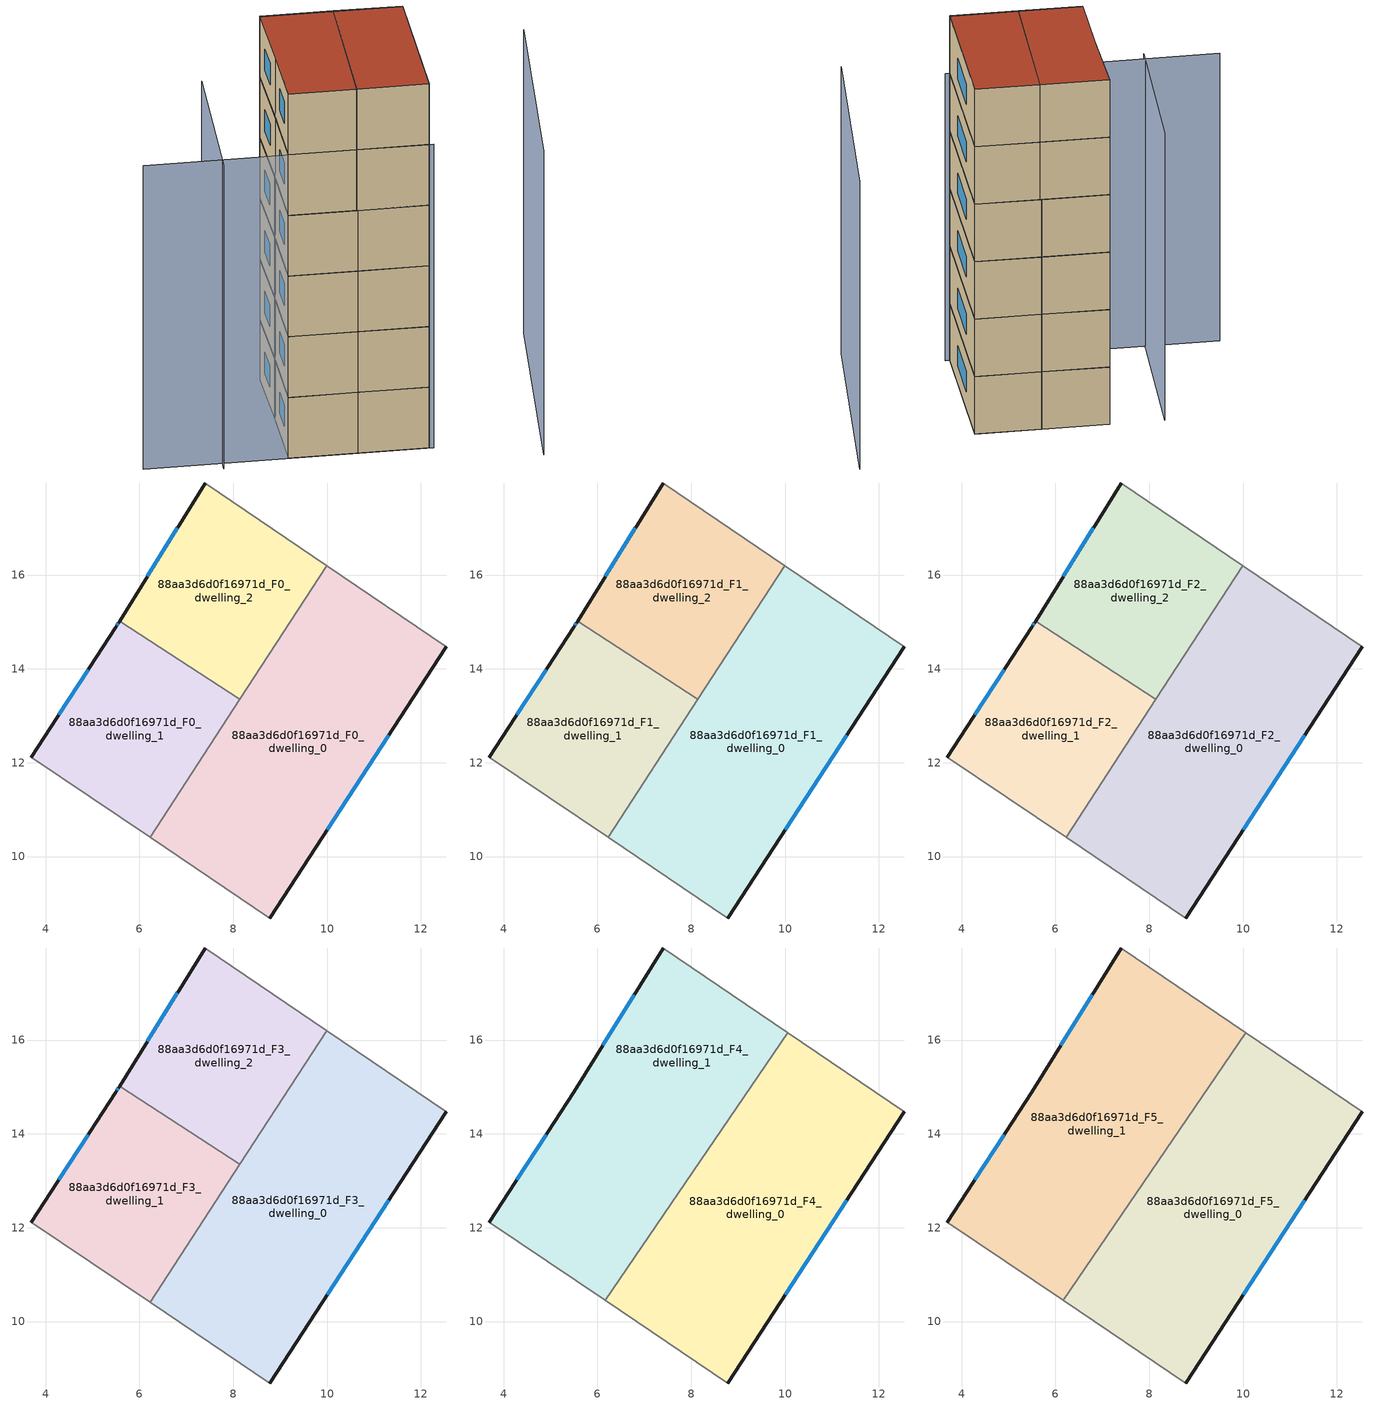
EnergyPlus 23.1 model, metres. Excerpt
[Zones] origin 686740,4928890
88aa3d6d0f16971d_F0_dwelling_0
 floor ground (EU_floor_Construction): 8.78,8.69 12.54,14.47 9.99,16.2 6.23,10.41 z0
 wall outside (EU_wall_Construction): 12.54,14.47 8.78,8.69 z0:3
 wall adiabatic (EU_wall_Construction): 9.99,16.2 12.54,14.47 / 8.78,8.69 6.23,10.41 z0:3
 wall to 88aa3d6d0f16971d_F0_dwelling_1 (EU_wall_Construction): 6.23,10.41 8.14,13.35 z0:3
 wall to 88aa3d6d0f16971d_F0_dwelling_2 (EU_wall_Construction): 8.14,13.35 9.99,16.2 z0:3
 window (EU_Window_Construction): 11.31,12.59 10,10.57 z0.98:2.02
88aa3d6d0f16971d_F0_dwelling_1
 floor ground (EU_floor_Construction): 6.23,10.41 8.14,13.35 5.58,15.02 5.49,14.88 3.7,12.12 z0
 wall outside (EU_wall_Construction): 3.7,12.12 5.49,14.88 5.58,15.02 z0:3
 wall adiabatic (EU_wall_Construction): 6.23,10.41 3.7,12.12 z0:3
 wall to 88aa3d6d0f16971d_F0_dwelling_2 (EU_wall_Construction): 5.58,15.02 8.14,13.35 z0:3
 window (EU_Window_Construction): 4.28,13.02 4.91,13.99 / 5.52,14.93 5.55,14.97 z0.98:2.02
88aa3d6d0f16971d_F0_dwelling_2
 floor ground (EU_floor_Construction): 8.14,13.35 9.99,16.2 7.41,17.96 5.58,15.02 z0
 wall outside (EU_wall_Construction): 5.58,15.02 7.41,17.96 z0:3
 wall adiabatic (EU_wall_Construction): 7.41,17.96 9.99,16.2 z0:3
 window (EU_Window_Construction): 6.17,15.98 6.81,17 z0.98:2.02
88aa3d6d0f16971d_F1_dwelling_0
 floor to 88aa3d6d0f16971d_F0_dwelling_0 (EU_floor_Construction): 8.78,8.69 12.54,14.47 9.99,16.2 6.23,10.41 z3
 wall outside (EU_wall_Construction): 12.54,14.47 8.78,8.69 z3:6
 wall adiabatic (EU_wall_Construction): 9.99,16.2 12.54,14.47 / 8.78,8.69 6.23,10.41 z3:6
 wall to 88aa3d6d0f16971d_F1_dwelling_1 (EU_wall_Construction): 6.23,10.41 8.14,13.35 z3:6
 wall to 88aa3d6d0f16971d_F1_dwelling_2 (EU_wall_Construction): 8.14,13.35 9.99,16.2 z3:6
 window (EU_Window_Construction): 11.31,12.59 10,10.57 z3.98:5.02
88aa3d6d0f16971d_F1_dwelling_1
 floor to 88aa3d6d0f16971d_F0_dwelling_1 (EU_floor_Construction): 6.23,10.41 8.14,13.35 5.58,15.02 5.49,14.88 3.7,12.12 z3
 wall outside (EU_wall_Construction): 3.7,12.12 5.49,14.88 5.58,15.02 z3:6
 wall adiabatic (EU_wall_Construction): 6.23,10.41 3.7,12.12 z3:6
 wall to 88aa3d6d0f16971d_F1_dwelling_2 (EU_wall_Construction): 5.58,15.02 8.14,13.35 z3:6
 window (EU_Window_Construction): 4.28,13.02 4.91,13.99 / 5.52,14.93 5.55,14.97 z3.98:5.02
88aa3d6d0f16971d_F1_dwelling_2
 floor to 88aa3d6d0f16971d_F0_dwelling_2 (EU_floor_Construction): 8.14,13.35 9.99,16.2 7.41,17.96 5.58,15.02 z3
 wall outside (EU_wall_Construction): 5.58,15.02 7.41,17.96 z3:6
 wall adiabatic (EU_wall_Construction): 7.41,17.96 9.99,16.2 z3:6
 window (EU_Window_Construction): 6.17,15.98 6.81,17 z3.98:5.02
88aa3d6d0f16971d_F2_dwelling_0
 floor to 88aa3d6d0f16971d_F1_dwelling_0 (EU_floor_Construction): 8.78,8.69 12.54,14.47 9.99,16.2 6.23,10.41 z6
 wall outside (EU_wall_Construction): 12.54,14.47 8.78,8.69 z6:9
 wall adiabatic (EU_wall_Construction): 9.99,16.2 12.54,14.47 / 8.78,8.69 6.23,10.41 z6:9
 wall to 88aa3d6d0f16971d_F2_dwelling_1 (EU_wall_Construction): 6.23,10.41 8.14,13.35 z6:9
 wall to 88aa3d6d0f16971d_F2_dwelling_2 (EU_wall_Construction): 8.14,13.35 9.99,16.2 z6:9
 window (EU_Window_Construction): 11.31,12.59 10,10.57 z6.98:8.02
88aa3d6d0f16971d_F2_dwelling_1
 floor to 88aa3d6d0f16971d_F1_dwelling_1 (EU_floor_Construction): 6.23,10.41 8.14,13.35 5.58,15.02 5.49,14.88 3.7,12.12 z6
 wall outside (EU_wall_Construction): 3.7,12.12 5.49,14.88 5.58,15.02 z6:9
 wall adiabatic (EU_wall_Construction): 6.23,10.41 3.7,12.12 z6:9
 wall to 88aa3d6d0f16971d_F2_dwelling_2 (EU_wall_Construction): 5.58,15.02 8.14,13.35 z6:9
 window (EU_Window_Construction): 4.28,13.02 4.91,13.99 / 5.52,14.93 5.55,14.97 z6.98:8.02
88aa3d6d0f16971d_F2_dwelling_2
 floor to 88aa3d6d0f16971d_F1_dwelling_2 (EU_floor_Construction): 8.14,13.35 9.99,16.2 7.41,17.96 5.58,15.02 z6
 wall outside (EU_wall_Construction): 5.58,15.02 7.41,17.96 z6:9
 wall adiabatic (EU_wall_Construction): 7.41,17.96 9.99,16.2 z6:9
 window (EU_Window_Construction): 6.17,15.98 6.81,17 z6.98:8.02
88aa3d6d0f16971d_F3_dwelling_0
 floor to 88aa3d6d0f16971d_F2_dwelling_0 (EU_floor_Construction): 8.78,8.69 12.54,14.47 9.99,16.2 6.23,10.41 z9
 wall outside (EU_wall_Construction): 12.54,14.47 8.78,8.69 z9:12
 wall adiabatic (EU_wall_Construction): 9.99,16.2 12.54,14.47 / 8.78,8.69 6.23,10.41 z9:12
 wall to 88aa3d6d0f16971d_F3_dwelling_1 (EU_wall_Construction): 6.23,10.41 8.14,13.35 z9:12
 wall to 88aa3d6d0f16971d_F3_dwelling_2 (EU_wall_Construction): 8.14,13.35 9.99,16.2 z9:12
 window (EU_Window_Construction): 11.31,12.59 10,10.57 z9.98:11.02
88aa3d6d0f16971d_F3_dwelling_1
 floor to 88aa3d6d0f16971d_F2_dwelling_1 (EU_floor_Construction): 6.23,10.41 8.14,13.35 5.58,15.02 5.49,14.88 3.7,12.12 z9
 wall outside (EU_wall_Construction): 3.7,12.12 5.49,14.88 5.58,15.02 z9:12
 wall adiabatic (EU_wall_Construction): 6.23,10.41 3.7,12.12 z9:12
 wall to 88aa3d6d0f16971d_F3_dwelling_2 (EU_wall_Construction): 5.58,15.02 8.14,13.35 z9:12
 window (EU_Window_Construction): 4.28,13.02 4.91,13.99 / 5.52,14.93 5.55,14.97 z9.98:11.02
88aa3d6d0f16971d_F3_dwelling_2
 floor to 88aa3d6d0f16971d_F2_dwelling_2 (EU_floor_Construction): 8.14,13.35 9.99,16.2 7.41,17.96 5.58,15.02 z9
 wall outside (EU_wall_Construction): 5.58,15.02 7.41,17.96 z9:12
 wall adiabatic (EU_wall_Construction): 7.41,17.96 9.99,16.2 z9:12
 window (EU_Window_Construction): 6.17,15.98 6.81,17 z9.98:11.02
88aa3d6d0f16971d_F4_dwelling_0
 floor to 88aa3d6d0f16971d_F3_dwelling_0 (EU_floor_Construction): 8.78,8.69 12.54,14.47 10.05,16.16 8.13,13.34 6.23,10.41 z12
 floor to 88aa3d6d0f16971d_F3_dwelling_1 (EU_floor_Construction): 6.23,10.41 8.12,13.33 6.17,10.45 z12
 wall outside (EU_wall_Construction): 12.54,14.47 8.78,8.69 z12:15
 wall adiabatic (EU_wall_Construction): 10.05,16.16 12.54,14.47 / 8.78,8.69 6.17,10.45 z12:15
 wall to 88aa3d6d0f16971d_F4_dwelling_1 (EU_wall_Construction): 6.16,10.45 10.05,16.16 z12:15
 window (EU_Window_Construction): 11.31,12.59 10,10.57 z12.98:14.02
88aa3d6d0f16971d_F4_dwelling_1
 floor to 88aa3d6d0f16971d_F3_dwelling_0 (EU_floor_Construction): 8.13,13.34 10.05,16.16 9.99,16.2 z12
 floor to 88aa3d6d0f16971d_F3_dwelling_2 (EU_floor_Construction): 8.14,13.35 9.99,16.2 7.41,17.96 5.58,15.02 z12
 floor to 88aa3d6d0f16971d_F3_dwelling_1 (EU_floor_Construction): 6.17,10.45 8.12,13.33 8.14,13.35 5.58,15.02 5.49,14.88 3.7,12.12 z12
 wall outside (EU_wall_Construction): 3.7,12.12 5.49,14.88 7.41,17.96 z12:15
 wall adiabatic (EU_wall_Construction): 6.17,10.45 3.7,12.12 / 7.41,17.96 10.05,16.16 z12:15
 window (EU_Window_Construction): 4.28,13.02 4.91,13.99 / 6.12,15.89 6.78,16.96 z12.98:14.02
88aa3d6d0f16971d_F5_dwelling_0
 floor to 88aa3d6d0f16971d_F4_dwelling_0 (EU_floor_Construction): 8.78,8.69 12.54,14.47 10.05,16.16 6.17,10.45 z15
 wall outside (EU_wall_Construction): 12.54,14.47 8.78,8.69 z15:18
 wall adiabatic (EU_wall_Construction): 10.05,16.16 12.54,14.47 / 8.78,8.69 6.17,10.45 z15:18
 wall to 88aa3d6d0f16971d_F5_dwelling_1 (EU_wall_Construction): 6.16,10.45 10.05,16.16 z15:18
 window (EU_Window_Construction): 11.31,12.59 10,10.57 z15.98:17.02
 roof outside (EU_roof_Construction): 12.54,14.47 8.78,8.69 6.17,10.45 10.05,16.16 z18
88aa3d6d0f16971d_F5_dwelling_1
 floor to 88aa3d6d0f16971d_F4_dwelling_1 (EU_floor_Construction): 6.17,10.45 10.05,16.16 7.41,17.96 5.49,14.88 3.7,12.12 z15
 wall outside (EU_wall_Construction): 3.7,12.12 5.49,14.88 7.41,17.96 z15:18
 wall adiabatic (EU_wall_Construction): 6.17,10.45 3.7,12.12 / 7.41,17.96 10.05,16.16 z15:18
 window (EU_Window_Construction): 4.28,13.02 4.91,13.99 / 6.12,15.89 6.78,16.96 z15.98:17.02
 roof outside (EU_roof_Construction): 10.05,16.16 6.17,10.45 3.7,12.12 5.49,14.88 7.41,17.96 z18
shading: -1.52,15.65 8.95,8.57 / 5.3,19.37 1.05,13.34 / 12,4.91 18.55,13.32 z0:15
[Building]
EU S2 Campaign: North Axis=0; Terrain=City; Solar Distribution=FullExterior
[Site:Location]
Bologna: Latitude=44.5; Longitude=11.25; Time Zone=1; Elevation=37
[SizingPeriod:WeatherFileDays]
AnnualSizingPeriod: Begin Month=1; Begin Day of Month=1; End Month=12; End Day of Month=31; Day of Week for Start Day=Monday; Use Weather File Daylight Saving Period=No; Use Weather File Rain and Snow Indicators=No
[MATERIAL]
EU_InternalMass_Material: Roughness=MediumRough; Thickness=0.1; Conductivity=1; Density=1800; Specific Heat=900; Thermal Absorptance=0.9; Solar Absorptance=0.7; Visible Absorptance=0.7
[MATERIAL:NOMASS] Roughness=MediumRough; Thermal Absorptance=0.9; Solar Absorptance=0.7; Visible Absorptance=0.7
Name | Thermal Resistance
EU_wall_NoMass | 0.905828
EU_roof_NoMass | 0.37593
EU_floor_NoMass | 0.67114
[WINDOWMATERIAL:SIMPLEGLAZINGSYSTEM]
EU_Window_SimpleGlazing: UFactor=4.52486; Solar Heat Gain Coefficient=0.85; Visible Transmittance=0.85
[CONSTRUCTION]
EU_wall_Construction: EU_wall_NoMass
EU_roof_Construction: EU_roof_NoMass
EU_floor_Construction: EU_floor_NoMass
EU_InternalMass_Construction: EU_InternalMass_Material
EU_Window_Construction: EU_Window_SimpleGlazing
[ZONE] Type=1; Multiplier=1; Ceiling Height=autocalculate; Floor Area=autocalculate; Part of Total Floor Area=Yes
Name | Volume
88aa3d6d0f16971d_F0_dwelling_0; 88aa3d6d0f16971d_F1_dwelling_0; 88aa3d6d0f16971d_F2_dwelling_0; 88aa3d6d0f16971d_F3_dwelling_0 | 63.7024
88aa3d6d0f16971d_F4_dwelling_0 | 63.7156
88aa3d6d0f16971d_F5_dwelling_0 | 63.7178
88aa3d6d0f16971d_F0_dwelling_1 | 31.8684
88aa3d6d0f16971d_F1_dwelling_1; 88aa3d6d0f16971d_F2_dwelling_1; 88aa3d6d0f16971d_F3_dwelling_1 | 31.8677
88aa3d6d0f16971d_F4_dwelling_1 | 63.7119
88aa3d6d0f16971d_F5_dwelling_1 | 63.7141
88aa3d6d0f16971d_F0_dwelling_2 | 31.8633
88aa3d6d0f16971d_F1_dwelling_2; 88aa3d6d0f16971d_F2_dwelling_2; 88aa3d6d0f16971d_F3_dwelling_2 | 31.8625
[INTERNALMASS] Construction=EU_InternalMass_Construction
Name | Zone or ZoneList | Surface Area
88aa3d6d0f16971d_F0_dwelling_0_EU_InternalMass | 88aa3d6d0f16971d_F0_dwelling_0 | 21.234
88aa3d6d0f16971d_F0_dwelling_1_EU_InternalMass | 88aa3d6d0f16971d_F0_dwelling_1 | 10.6227
88aa3d6d0f16971d_F0_dwelling_2_EU_InternalMass | 88aa3d6d0f16971d_F0_dwelling_2 | 10.6209
88aa3d6d0f16971d_F1_dwelling_0_EU_InternalMass | 88aa3d6d0f16971d_F1_dwelling_0 | 21.234
88aa3d6d0f16971d_F1_dwelling_1_EU_InternalMass | 88aa3d6d0f16971d_F1_dwelling_1 | 10.6227
88aa3d6d0f16971d_F1_dwelling_2_EU_InternalMass | 88aa3d6d0f16971d_F1_dwelling_2 | 10.6209
88aa3d6d0f16971d_F2_dwelling_0_EU_InternalMass | 88aa3d6d0f16971d_F2_dwelling_0 | 21.234
88aa3d6d0f16971d_F2_dwelling_1_EU_InternalMass | 88aa3d6d0f16971d_F2_dwelling_1 | 10.6227
88aa3d6d0f16971d_F2_dwelling_2_EU_InternalMass | 88aa3d6d0f16971d_F2_dwelling_2 | 10.6209
88aa3d6d0f16971d_F3_dwelling_0_EU_InternalMass | 88aa3d6d0f16971d_F3_dwelling_0 | 21.234
88aa3d6d0f16971d_F3_dwelling_1_EU_InternalMass | 88aa3d6d0f16971d_F3_dwelling_1 | 10.6227
88aa3d6d0f16971d_F3_dwelling_2_EU_InternalMass | 88aa3d6d0f16971d_F3_dwelling_2 | 10.6209
88aa3d6d0f16971d_F4_dwelling_0_EU_InternalMass | 88aa3d6d0f16971d_F4_dwelling_0 | 21.2389
88aa3d6d0f16971d_F4_dwelling_1_EU_InternalMass | 88aa3d6d0f16971d_F4_dwelling_1 | 21.2384
88aa3d6d0f16971d_F5_dwelling_0_EU_InternalMass | 88aa3d6d0f16971d_F5_dwelling_0 | 21.2389
88aa3d6d0f16971d_F5_dwelling_1_EU_InternalMass | 88aa3d6d0f16971d_F5_dwelling_1 | 21.2384
[OTHEREQUIPMENT] Fuel Type=Electricity; Design Level Calculation Method=Watts/Area; Power per Zone Floor Area=1; Fraction Latent=0; Fraction Radiant=0; Fraction Lost=0; Carbon Dioxide Generation Rate=0; EndUse Subcategory=EU_Step8_InternalGains
Name | Zone or ZoneList or Space or SpaceList | Schedule
EU_Step8_InternalGain_88aa3d6d0f16971d_F0_dwelling_0_f000 | 88aa3d6d0f16971d_F0_dwelling_0 | EU_Step8_GainSchedule_88aa3d6d0f16971d_F0_dwelling_0_f000
EU_Step8_InternalGain_88aa3d6d0f16971d_F0_dwelling_1_f000 | 88aa3d6d0f16971d_F0_dwelling_1 | EU_Step8_GainSchedule_88aa3d6d0f16971d_F0_dwelling_1_f000
EU_Step8_InternalGain_88aa3d6d0f16971d_F0_dwelling_2_f000 | 88aa3d6d0f16971d_F0_dwelling_2 | EU_Step8_GainSchedule_88aa3d6d0f16971d_F0_dwelling_2_f000
EU_Step8_InternalGain_88aa3d6d0f16971d_F1_dwelling_0_f000 | 88aa3d6d0f16971d_F1_dwelling_0 | EU_Step8_GainSchedule_88aa3d6d0f16971d_F1_dwelling_0_f000
EU_Step8_InternalGain_88aa3d6d0f16971d_F1_dwelling_1_f000 | 88aa3d6d0f16971d_F1_dwelling_1 | EU_Step8_GainSchedule_88aa3d6d0f16971d_F1_dwelling_1_f000
EU_Step8_InternalGain_88aa3d6d0f16971d_F1_dwelling_2_f000 | 88aa3d6d0f16971d_F1_dwelling_2 | EU_Step8_GainSchedule_88aa3d6d0f16971d_F1_dwelling_2_f000
EU_Step8_InternalGain_88aa3d6d0f16971d_F2_dwelling_0_f000 | 88aa3d6d0f16971d_F2_dwelling_0 | EU_Step8_GainSchedule_88aa3d6d0f16971d_F2_dwelling_0_f000
EU_Step8_InternalGain_88aa3d6d0f16971d_F2_dwelling_1_f000 | 88aa3d6d0f16971d_F2_dwelling_1 | EU_Step8_GainSchedule_88aa3d6d0f16971d_F2_dwelling_1_f000
EU_Step8_InternalGain_88aa3d6d0f16971d_F2_dwelling_2_f000 | 88aa3d6d0f16971d_F2_dwelling_2 | EU_Step8_GainSchedule_88aa3d6d0f16971d_F2_dwelling_2_f000
EU_Step8_InternalGain_88aa3d6d0f16971d_F3_dwelling_0_f000 | 88aa3d6d0f16971d_F3_dwelling_0 | EU_Step8_GainSchedule_88aa3d6d0f16971d_F3_dwelling_0_f000
EU_Step8_InternalGain_88aa3d6d0f16971d_F3_dwelling_1_f000 | 88aa3d6d0f16971d_F3_dwelling_1 | EU_Step8_GainSchedule_88aa3d6d0f16971d_F3_dwelling_1_f000
EU_Step8_InternalGain_88aa3d6d0f16971d_F3_dwelling_2_f000 | 88aa3d6d0f16971d_F3_dwelling_2 | EU_Step8_GainSchedule_88aa3d6d0f16971d_F3_dwelling_2_f000
EU_Step8_InternalGain_88aa3d6d0f16971d_F4_dwelling_0_f000 | 88aa3d6d0f16971d_F4_dwelling_0 | EU_Step8_GainSchedule_88aa3d6d0f16971d_F4_dwelling_0_f000
EU_Step8_InternalGain_88aa3d6d0f16971d_F4_dwelling_1_f000 | 88aa3d6d0f16971d_F4_dwelling_1 | EU_Step8_GainSchedule_88aa3d6d0f16971d_F4_dwelling_1_f000
EU_Step8_InternalGain_88aa3d6d0f16971d_F5_dwelling_0_f000 | 88aa3d6d0f16971d_F5_dwelling_0 | EU_Step8_GainSchedule_88aa3d6d0f16971d_F5_dwelling_0_f000
EU_Step8_InternalGain_88aa3d6d0f16971d_F5_dwelling_1_f000 | 88aa3d6d0f16971d_F5_dwelling_1 | EU_Step8_GainSchedule_88aa3d6d0f16971d_F5_dwelling_1_f000
[ZONEVENTILATION:DESIGNFLOWRATE] Schedule=EU_AlwaysOn; Design Flow Rate Calculation Method=AirChanges/Hour; Air Changes per Hour=0.73129; Ventilation Type=Natural; Fan Pressure Rise=0; Fan Total Efficiency=1; Constant Term Coefficient=1; Temperature Term Coefficient=0; Velocity Term Coefficient=0; Velocity Squared Term Coefficient=0; Minimum Indoor Temperature=-100; Maximum Indoor Temperature=100; Delta Temperature=-100; Minimum Outdoor Temperature=-100; Maximum Outdoor Temperature=100; Maximum Wind Speed=40
Name | Zone or ZoneList or Space or SpaceList
EU_ConstantAir_88aa3d6d0f16971d_F0_dwelling_0 | 88aa3d6d0f16971d_F0_dwelling_0
EU_ConstantAir_88aa3d6d0f16971d_F0_dwelling_1 | 88aa3d6d0f16971d_F0_dwelling_1
EU_ConstantAir_88aa3d6d0f16971d_F0_dwelling_2 | 88aa3d6d0f16971d_F0_dwelling_2
EU_ConstantAir_88aa3d6d0f16971d_F1_dwelling_0 | 88aa3d6d0f16971d_F1_dwelling_0
EU_ConstantAir_88aa3d6d0f16971d_F1_dwelling_1 | 88aa3d6d0f16971d_F1_dwelling_1
EU_ConstantAir_88aa3d6d0f16971d_F1_dwelling_2 | 88aa3d6d0f16971d_F1_dwelling_2
EU_ConstantAir_88aa3d6d0f16971d_F2_dwelling_0 | 88aa3d6d0f16971d_F2_dwelling_0
EU_ConstantAir_88aa3d6d0f16971d_F2_dwelling_1 | 88aa3d6d0f16971d_F2_dwelling_1
EU_ConstantAir_88aa3d6d0f16971d_F2_dwelling_2 | 88aa3d6d0f16971d_F2_dwelling_2
EU_ConstantAir_88aa3d6d0f16971d_F3_dwelling_0 | 88aa3d6d0f16971d_F3_dwelling_0
EU_ConstantAir_88aa3d6d0f16971d_F3_dwelling_1 | 88aa3d6d0f16971d_F3_dwelling_1
EU_ConstantAir_88aa3d6d0f16971d_F3_dwelling_2 | 88aa3d6d0f16971d_F3_dwelling_2
EU_ConstantAir_88aa3d6d0f16971d_F4_dwelling_0 | 88aa3d6d0f16971d_F4_dwelling_0
EU_ConstantAir_88aa3d6d0f16971d_F4_dwelling_1 | 88aa3d6d0f16971d_F4_dwelling_1
EU_ConstantAir_88aa3d6d0f16971d_F5_dwelling_0 | 88aa3d6d0f16971d_F5_dwelling_0
EU_ConstantAir_88aa3d6d0f16971d_F5_dwelling_1 | 88aa3d6d0f16971d_F5_dwelling_1
[HVACTEMPLATE:THERMOSTAT] Constant Heating Setpoint=20; Constant Cooling Setpoint=50
EU_HeatOnly_88aa3d6d0f16971d_F0_dwelling_0; EU_HeatOnly_88aa3d6d0f16971d_F0_dwelling_1; EU_HeatOnly_88aa3d6d0f16971d_F0_dwelling_2; EU_HeatOnly_88aa3d6d0f16971d_F1_dwelling_0; EU_HeatOnly_88aa3d6d0f16971d_F1_dwelling_1; EU_HeatOnly_88aa3d6d0f16971d_F1_dwelling_2; EU_HeatOnly_88aa3d6d0f16971d_F2_dwelling_0; EU_HeatOnly_88aa3d6d0f16971d_F2_dwelling_1; EU_HeatOnly_88aa3d6d0f16971d_F2_dwelling_2; EU_HeatOnly_88aa3d6d0f16971d_F3_dwelling_0; EU_HeatOnly_88aa3d6d0f16971d_F3_dwelling_1; EU_HeatOnly_88aa3d6d0f16971d_F3_dwelling_2; EU_HeatOnly_88aa3d6d0f16971d_F4_dwelling_0; EU_HeatOnly_88aa3d6d0f16971d_F4_dwelling_1; EU_HeatOnly_88aa3d6d0f16971d_F5_dwelling_0; EU_HeatOnly_88aa3d6d0f16971d_F5_dwelling_1
[HVACTEMPLATE:ZONE:IDEALLOADSAIRSYSTEM] System Availability Schedule=EU_AlwaysOn; Maximum Heating Supply Air Temperature=50; Minimum Cooling Supply Air Temperature=13; Maximum Heating Supply Air Humidity Ratio=0.0156; Minimum Cooling Supply Air Humidity Ratio=0.0077; Heating Limit=NoLimit; Cooling Limit=NoLimit; Heating Availability Schedule=EU_AlwaysOn; Cooling Availability Schedule=EU_CoolingOff; Dehumidification Control Type=ConstantSensibleHeatRatio; Cooling Sensible Heat Ratio=0.7; Dehumidification Setpoint=60; Humidification Control Type=None; Humidification Setpoint=30; Outdoor Air Method=None; Outdoor Air Flow Rate per Person=0.00944; Outdoor Air Flow Rate per Zone Floor Area=0; Outdoor Air Flow Rate per Zone=0; Demand Controlled Ventilation Type=None; Outdoor Air Economizer Type=NoEconomizer; Heat Recovery Type=None; Sensible Heat Recovery Effectiveness=0.7; Latent Heat Recovery Effectiveness=0.65
Name | Template Thermostat
88aa3d6d0f16971d_F0_dwelling_0 | EU_HeatOnly_88aa3d6d0f16971d_F0_dwelling_0
88aa3d6d0f16971d_F0_dwelling_1 | EU_HeatOnly_88aa3d6d0f16971d_F0_dwelling_1
88aa3d6d0f16971d_F0_dwelling_2 | EU_HeatOnly_88aa3d6d0f16971d_F0_dwelling_2
88aa3d6d0f16971d_F1_dwelling_0 | EU_HeatOnly_88aa3d6d0f16971d_F1_dwelling_0
88aa3d6d0f16971d_F1_dwelling_1 | EU_HeatOnly_88aa3d6d0f16971d_F1_dwelling_1
88aa3d6d0f16971d_F1_dwelling_2 | EU_HeatOnly_88aa3d6d0f16971d_F1_dwelling_2
88aa3d6d0f16971d_F2_dwelling_0 | EU_HeatOnly_88aa3d6d0f16971d_F2_dwelling_0
88aa3d6d0f16971d_F2_dwelling_1 | EU_HeatOnly_88aa3d6d0f16971d_F2_dwelling_1
88aa3d6d0f16971d_F2_dwelling_2 | EU_HeatOnly_88aa3d6d0f16971d_F2_dwelling_2
88aa3d6d0f16971d_F3_dwelling_0 | EU_HeatOnly_88aa3d6d0f16971d_F3_dwelling_0
88aa3d6d0f16971d_F3_dwelling_1 | EU_HeatOnly_88aa3d6d0f16971d_F3_dwelling_1
88aa3d6d0f16971d_F3_dwelling_2 | EU_HeatOnly_88aa3d6d0f16971d_F3_dwelling_2
88aa3d6d0f16971d_F4_dwelling_0 | EU_HeatOnly_88aa3d6d0f16971d_F4_dwelling_0
88aa3d6d0f16971d_F4_dwelling_1 | EU_HeatOnly_88aa3d6d0f16971d_F4_dwelling_1
88aa3d6d0f16971d_F5_dwelling_0 | EU_HeatOnly_88aa3d6d0f16971d_F5_dwelling_0
88aa3d6d0f16971d_F5_dwelling_1 | EU_HeatOnly_88aa3d6d0f16971d_F5_dwelling_1
[SIZING:ZONE] Zone Cooling Design Supply Air Temperature Input Method=SupplyAirTemperature; Zone Cooling Design Supply Air Temperature=13; Zone Heating Design Supply Air Temperature Input Method=SupplyAirTemperature; Zone Heating Design Supply Air Temperature=50; Zone Cooling Design Supply Air Humidity Ratio=0.008; Zone Heating Design Supply Air Humidity Ratio=0.008; Cooling Design Air Flow Method=DesignDay; Cooling Design Air Flow Rate=0; Cooling Minimum Air Flow per Zone Floor Area=0.000762; Cooling Minimum Air Flow=0; Cooling Minimum Air Flow Fraction=0.2; Heating Design Air Flow Method=DesignDay; Heating Design Air Flow Rate=0; Heating Maximum Air Flow per Zone Floor Area=0.002032; Heating Maximum Air Flow=0.141576; Heating Maximum Air Flow Fraction=0.3; Account for Dedicated Outdoor Air System=No; Dedicated Outdoor Air System Control Strategy=NeutralSupplyAir; Dedicated Outdoor Air Low Setpoint Temperature for Design=autosize; Dedicated Outdoor Air High Setpoint Temperature for Design=autosize; Zone Load Sizing Method=Sensible Load Only No Latent Load; Zone Latent Cooling Design Supply Air Humidity Ratio Input Method=HumidityRatioDifference; Zone Cooling Design Supply Air Humidity Ratio Difference=0.005; Zone Latent Heating Design Supply Air Humidity Ratio Input Method=HumidityRatioDifference; Zone Humidification Design Supply Air Humidity Ratio Difference=0.005
88aa3d6d0f16971d_F0_dwelling_0; 88aa3d6d0f16971d_F0_dwelling_1; 88aa3d6d0f16971d_F0_dwelling_2; 88aa3d6d0f16971d_F1_dwelling_0; 88aa3d6d0f16971d_F1_dwelling_1; 88aa3d6d0f16971d_F1_dwelling_2; 88aa3d6d0f16971d_F2_dwelling_0; 88aa3d6d0f16971d_F2_dwelling_1; 88aa3d6d0f16971d_F2_dwelling_2; 88aa3d6d0f16971d_F3_dwelling_0; 88aa3d6d0f16971d_F3_dwelling_1; 88aa3d6d0f16971d_F3_dwelling_2; 88aa3d6d0f16971d_F4_dwelling_0; 88aa3d6d0f16971d_F4_dwelling_1; 88aa3d6d0f16971d_F5_dwelling_0; 88aa3d6d0f16971d_F5_dwelling_1
[SCHEDULE:CONSTANT]
Name | Hourly Value
EU_AlwaysOn | 1
EU_CoolingOff | 0
[SCHEDULE:FILE] Column Number=1; Rows to Skip at Top=0; Number of Hours of Data=8760; Column Separator=Comma; Interpolate to Timestep=No; Minutes per Item=60; Adjust Schedule for Daylight Savings=Yes
Name | File
EU_Step8_GainSchedule_88aa3d6d0f16971d_F0_dwelling_0_f000 | ../../schedules/88aa3d6d0f16971d/88aa3d6d0f16971d_F0_dwelling_0_f000_gain.csv
EU_Step8_GainSchedule_88aa3d6d0f16971d_F0_dwelling_1_f000 | ../../schedules/88aa3d6d0f16971d/88aa3d6d0f16971d_F0_dwelling_1_f000_gain.csv
EU_Step8_GainSchedule_88aa3d6d0f16971d_F0_dwelling_2_f000 | ../../schedules/88aa3d6d0f16971d/88aa3d6d0f16971d_F0_dwelling_2_f000_gain.csv
EU_Step8_GainSchedule_88aa3d6d0f16971d_F1_dwelling_0_f000 | ../../schedules/88aa3d6d0f16971d/88aa3d6d0f16971d_F1_dwelling_0_f000_gain.csv
EU_Step8_GainSchedule_88aa3d6d0f16971d_F1_dwelling_1_f000 | ../../schedules/88aa3d6d0f16971d/88aa3d6d0f16971d_F1_dwelling_1_f000_gain.csv
EU_Step8_GainSchedule_88aa3d6d0f16971d_F1_dwelling_2_f000 | ../../schedules/88aa3d6d0f16971d/88aa3d6d0f16971d_F1_dwelling_2_f000_gain.csv
EU_Step8_GainSchedule_88aa3d6d0f16971d_F2_dwelling_0_f000 | ../../schedules/88aa3d6d0f16971d/88aa3d6d0f16971d_F2_dwelling_0_f000_gain.csv
EU_Step8_GainSchedule_88aa3d6d0f16971d_F2_dwelling_1_f000 | ../../schedules/88aa3d6d0f16971d/88aa3d6d0f16971d_F2_dwelling_1_f000_gain.csv
EU_Step8_GainSchedule_88aa3d6d0f16971d_F2_dwelling_2_f000 | ../../schedules/88aa3d6d0f16971d/88aa3d6d0f16971d_F2_dwelling_2_f000_gain.csv
EU_Step8_GainSchedule_88aa3d6d0f16971d_F3_dwelling_0_f000 | ../../schedules/88aa3d6d0f16971d/88aa3d6d0f16971d_F3_dwelling_0_f000_gain.csv
EU_Step8_GainSchedule_88aa3d6d0f16971d_F3_dwelling_1_f000 | ../../schedules/88aa3d6d0f16971d/88aa3d6d0f16971d_F3_dwelling_1_f000_gain.csv
EU_Step8_GainSchedule_88aa3d6d0f16971d_F3_dwelling_2_f000 | ../../schedules/88aa3d6d0f16971d/88aa3d6d0f16971d_F3_dwelling_2_f000_gain.csv
EU_Step8_GainSchedule_88aa3d6d0f16971d_F4_dwelling_0_f000 | ../../schedules/88aa3d6d0f16971d/88aa3d6d0f16971d_F4_dwelling_0_f000_gain.csv
EU_Step8_GainSchedule_88aa3d6d0f16971d_F4_dwelling_1_f000 | ../../schedules/88aa3d6d0f16971d/88aa3d6d0f16971d_F4_dwelling_1_f000_gain.csv
EU_Step8_GainSchedule_88aa3d6d0f16971d_F5_dwelling_0_f000 | ../../schedules/88aa3d6d0f16971d/88aa3d6d0f16971d_F5_dwelling_0_f000_gain.csv
EU_Step8_GainSchedule_88aa3d6d0f16971d_F5_dwelling_1_f000 | ../../schedules/88aa3d6d0f16971d/88aa3d6d0f16971d_F5_dwelling_1_f000_gain.csv
